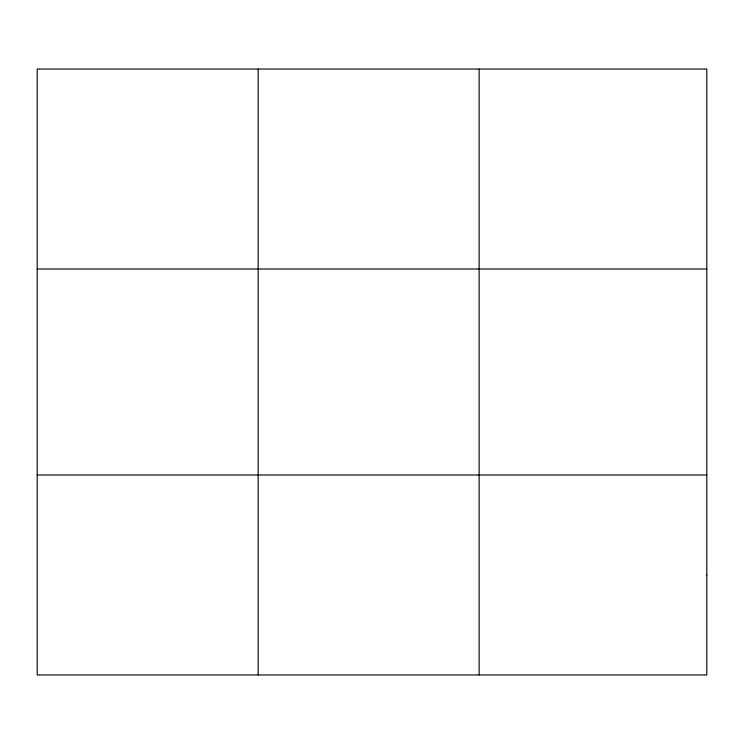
<?xml version="1.0" encoding="UTF-8"?>
<svg xmlns="http://www.w3.org/2000/svg" width="744" height="744" viewBox="0 0 744 744"><rect width="100%" height="100%" fill="white"/><g stroke="black" fill="none" stroke-linecap="round" stroke-linejoin="round"><path stroke-width="1.12" d="M258.168 69.043L258.168 674.957M479.136 69.043L479.136 674.957M37.2 268.993L706.8 268.993M37.2 475.007L706.8 475.007M706.8 574.982L706.8 674.957L37.2 674.957L37.2 69.043L706.8 69.043L706.8 574.982"/></g></svg>
